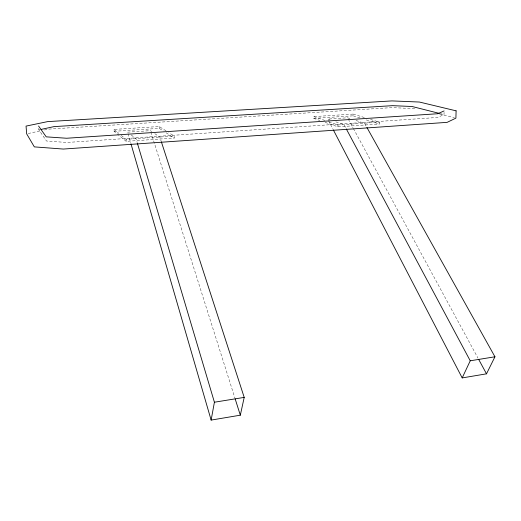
<?xml version="1.0" encoding="UTF-8"?>
<svg xmlns="http://www.w3.org/2000/svg" width="521" height="521" viewBox="0 0 521 521"><rect width="100%" height="100%" fill="white"/><g stroke="black" fill="none" stroke-linecap="round" stroke-linejoin="round"><path stroke-width="0.39" stroke-dasharray="2.6 1.95" d="M360.089 117.993L353.14 115.831L353.14 114.079L313.792 116.606L313.805 118.378L319.835 120.494M325.111 122.35L337.927 126.85L379.392 124.011L379.412 122.155L369.363 119.068M38.743 128.342L38.86 129.898L46.538 141.022L66.909 142.474L437.614 117.466L444.016 114.581L444.068 112.386M28.212 133.519L40.521 130.83M44.37 129.989L48.219 129.149L391.883 107.626L415.25 108.655M38.86 129.898L40.377 129.566M166.017 130.856L159.205 126.518L113.982 129.416L114.092 131.312L126.18 141.341L174.275 138.052L174.19 136.059L168.739 132.588M121.237 135.356L126.069 139.315L174.19 136.059M328.868 121.829L337.921 124.968L379.412 122.155M114.092 131.312L159.289 128.381L163.379 131.018M313.805 118.378L353.14 115.831M127.586 132.165L150.413 130.673L151.67 131.533M440.121 113.591L444.016 114.581M439.535 113.982L454.345 117.739M353.14 114.079L364.733 117.642M366.263 119.921L379.392 124.011M349.878 118.534L347.559 117.792L327.722 119.088L329.943 119.843M356.051 120.514L364.544 123.236L366.523 126.785M335.863 121.862L343.997 124.63L345.918 128.218M313.792 116.606L325.104 120.52M166.101 132.777L174.275 138.052M154.815 133.676L159.836 137.114L161.087 140.976M131.214 134.978L136.053 138.723L137.212 142.624M113.982 129.416L118.821 133.376M348.341 119.224L352.997 127.801M353.381 128.518L477.965 358.096M328.471 120.527L332.965 129.182M150.908 132.223L234.932 398.129M128.036 133.728L130.758 143.093M126.069 139.315L126.18 141.341M159.205 126.518L159.289 128.381M337.921 124.968L337.927 126.85"/><path stroke-width="0.78" d="M161.341 141.745L244.206 397.393L240.318 415.185L211.129 420.089L214.411 402.219L137.44 143.399M366.921 127.495L494.95 356.787L486.503 373.831L462.192 377.914L470.235 360.793L346.302 128.934M444.1 110.927L437.699 113.741L66.616 138.247L46.219 136.847L38.561 126.01M41.133 129.403L53.995 126.616L392.534 105.659L412.072 106.499L439.34 113.396M214.411 402.219L244.206 397.393M470.235 360.793L494.95 356.787M478.74 359.523L486.503 373.831M333.342 129.905L462.192 377.914M235.173 398.904L240.318 415.185M130.979 143.868L211.129 420.089M456.103 110.836L455.901 118.137L447.122 122.357L63.334 149.058L34.334 146.883L26.675 133.858L26.05 126.102L47.652 121.614L391.961 100.911L419.405 102.038L456.103 110.836"/></g></svg>
